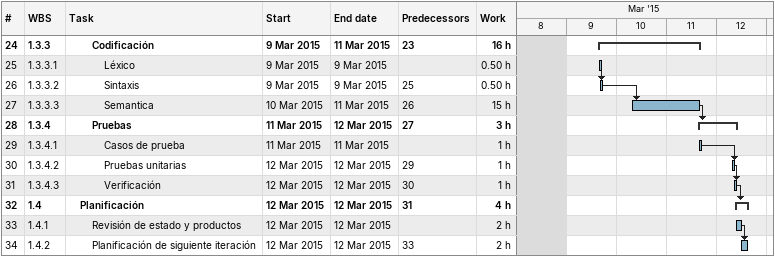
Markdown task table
| ID | WBS | Task | Start | Finish | Predecessors | Work (h) |
|---|---|---|---|---|---|---|
| 24 | 1.3.3 | **Codificación** | 2015-03-09 | 2015-03-11 | 23 | 16 |
| 25 | 1.3.3.1 | Léxico | 2015-03-09 | 2015-03-09 |  | 0.50 |
| 26 | 1.3.3.2 | Sintaxis | 2015-03-09 | 2015-03-09 | 25 | 0.50 |
| 27 | 1.3.3.3 | Semantica | 2015-03-10 | 2015-03-11 | 26 | 15 |
| 28 | 1.3.4 | **Pruebas** | 2015-03-11 | 2015-03-12 | 27 | 3 |
| 29 | 1.3.4.1 | Casos de prueba | 2015-03-11 | 2015-03-11 |  | 1 |
| 30 | 1.3.4.2 | Pruebas unitarias | 2015-03-12 | 2015-03-12 | 29 | 1 |
| 31 | 1.3.4.3 | Verificación | 2015-03-12 | 2015-03-12 | 30 | 1 |
| 32 | 1.4 | **Planificación** | 2015-03-12 | 2015-03-12 | 31 | 4 |
| 33 | 1.4.1 | Revisión de estado y productos | 2015-03-12 | 2015-03-12 |  | 2 |
| 34 | 1.4.2 | Planificación de siguiente iteración | 2015-03-12 | 2015-03-12 | 33 | 2 |
